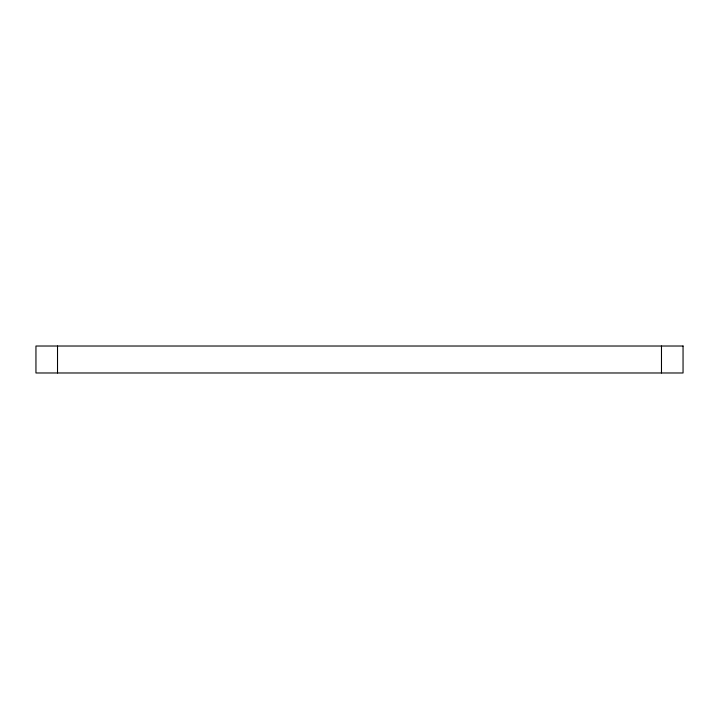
<?xml version="1.0" encoding="UTF-8"?>
<svg xmlns="http://www.w3.org/2000/svg" width="719" height="719" viewBox="0 0 719 719"><rect width="100%" height="100%" fill="white"/><g stroke="black" fill="none" stroke-linecap="round" stroke-linejoin="round"><path stroke-width="1.08" d="M661.48 346.019L661.48 372.981M57.52 346.019L57.52 372.981M683.05 346.019L35.95 346.019L35.95 372.981L683.05 372.981L683.05 346.019"/></g></svg>
